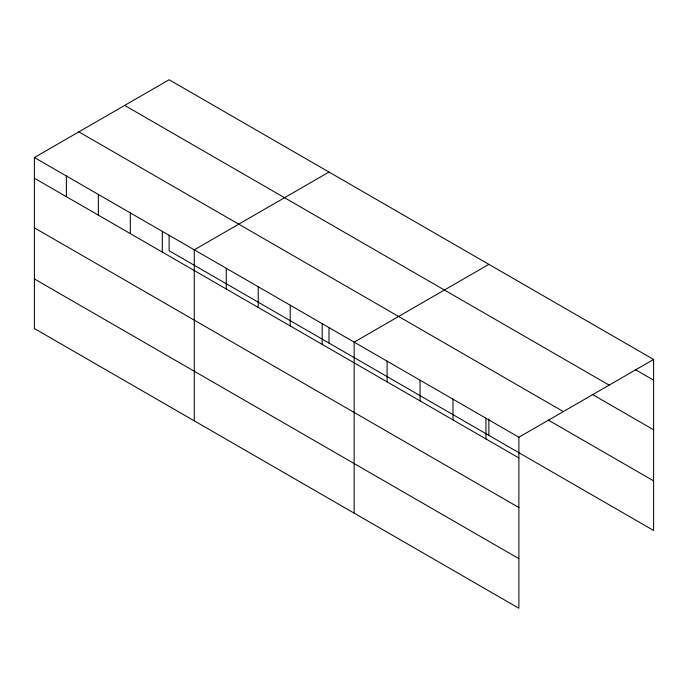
<?xml version="1.0" encoding="UTF-8"?>
<svg xmlns="http://www.w3.org/2000/svg" width="688" height="688" viewBox="0 0 688 688"><rect width="100%" height="100%" fill="white"/><g stroke="black" fill="none" stroke-linecap="round" stroke-linejoin="round"><path stroke-width="1.03" d="M34.4 157.526L518.881 437.241L518.881 608.252L34.4 328.537L34.4 157.526L169.119 79.748L653.6 359.463L653.6 530.474L169.119 250.759L169.119 235.262M328.993 172.052L194.283 249.83L194.283 420.85M488.876 264.355L354.157 342.134L354.157 513.153M518.881 437.241L653.6 359.463M635.299 369.602L653.6 380.172M124.657 105.41L609.147 385.125M592.282 394.37L653.6 429.776M78.853 131.855L563.343 411.57M548.362 420.119L653.6 480.878M34.4 178.235L518.881 457.95M34.4 227.831L518.881 507.546M34.4 278.941L518.881 558.656M488.876 418.837L488.876 435.375M485.943 418.218L485.943 438.927M452.996 399.195L452.996 419.912M420.05 380.172L420.05 400.889M387.103 361.157L387.103 381.866M328.993 327.565L328.993 343.071M322.182 323.67L322.182 344.387M290.207 305.214L290.207 325.923M258.232 286.75L258.232 307.459M226.257 268.294L226.257 289.003M162.308 231.366L162.308 252.083M130.324 212.91L130.324 233.619M98.35 194.446L98.35 215.155M66.375 175.982L66.375 196.699"/></g></svg>
